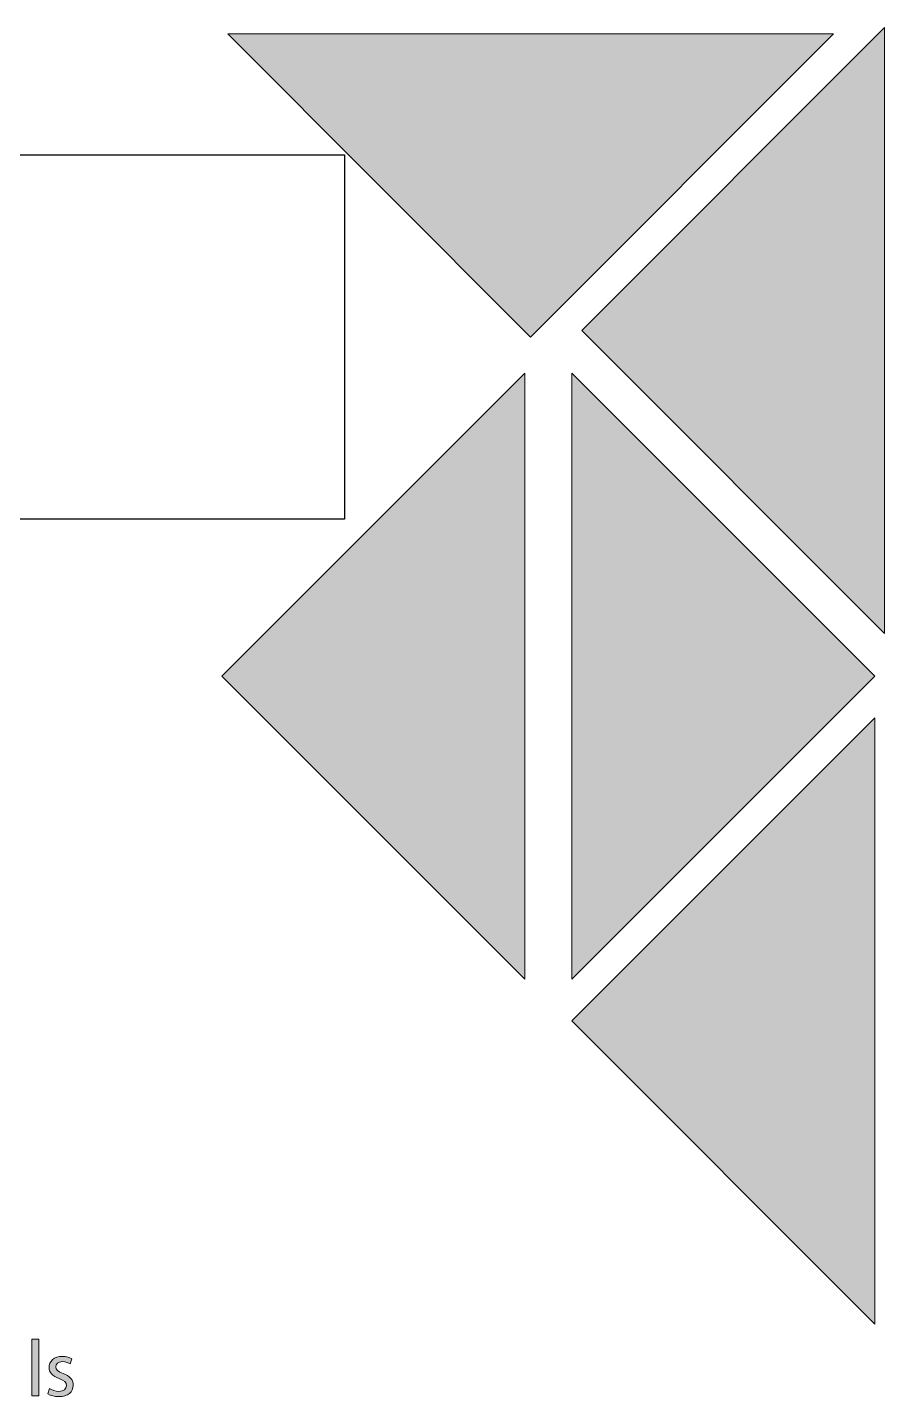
# Model space of a CAD drawing. Header units: inches. Extents: x 0.1 to 22.4, y -34.4 to -0.1.
# Drawn here: x 17.92 to 22.4, y -7.27 to -0.12 of the extents above; entities that cross this region are included whole.
import ezdxf

# ---------------------------------------------------------------- set-up
doc = ezdxf.new("R2010")
doc.units = ezdxf.units.IN
doc.header["$MEASUREMENT"] = 0
doc.layers.add('Layer 1', color=7, linetype='Continuous')
picture_1 = doc.add_image_def('image2.png', size_in_pixel=(722, 234))

# ---------------------------------------------------------------- blocks, each defined once
blk = doc.blocks.new('block 9')
at = {"layer": 'Layer 1', "true_color": 0x231f20}
h = blk.add_hatch(color=250, dxfattribs=at)
h.dxf.hatch_style = 2
h.paths.add_polyline_path([(17.9452, -6.9703), (17.9819, -6.9703), (17.9819, -7.2661), (17.9452, -7.2661)])
h = blk.add_hatch(color=250, dxfattribs=at)
h.dxf.hatch_style = 2
edge = h.paths.add_edge_path()
edge.add_spline(control_points=[(18.0385, -7.2286), (18.0494, -7.2357), (18.0685, -7.2432), (18.0869, -7.2432), (18.1135, -7.2432), (18.126, -7.2299), (18.126, -7.2132), (18.126, -7.1957), (18.1156, -7.1861), (18.0885, -7.1761), (18.0523, -7.1632), (18.0352, -7.1432), (18.0352, -7.1191), (18.0352, -7.0865), (18.0615, -7.0599), (18.1048, -7.0599), (18.1252, -7.0599), (18.1431, -7.0657), (18.1544, -7.0724), (18.1544, -7.0724), (18.1452, -7.0991), (18.1452, -7.0991), (18.1373, -7.094), (18.1227, -7.0874), (18.104, -7.0874), (18.0823, -7.0874), (18.0702, -7.0999), (18.0702, -7.1149), (18.0702, -7.1316), (18.0823, -7.1391), (18.1085, -7.149), (18.1435, -7.1624), (18.1615, -7.1799), (18.1615, -7.2099), (18.1615, -7.2453), (18.134, -7.2703), (18.086, -7.2703), (18.064, -7.2703), (18.0435, -7.2649), (18.0294, -7.2565), (18.0294, -7.2565), (18.0385, -7.2286), (18.0385, -7.2286)], knot_values=[0, 0, 0, 0, 1, 1, 1, 2, 2, 2, 3, 3, 3, 4, 4, 4, 5, 5, 5, 6, 6, 6, 7, 7, 7, 8, 8, 8, 9, 9, 9, 10, 10, 10, 11, 11, 11, 12, 12, 12, 13, 13, 13, 14, 14, 14, 14], degree=3, periodic=1)
at = {"layer": 'Layer 1', "lineweight": 0}
blk.add_lwpolyline([(17.9452, -6.9703), (17.9819, -6.9703), (17.9819, -7.2661), (17.9452, -7.2661), (17.9452, -6.9703)], dxfattribs=at)
blk.add_open_spline([(18.0385, -7.2286), (18.0494, -7.2357), (18.0685, -7.2432), (18.0869, -7.2432), (18.1135, -7.2432), (18.126, -7.2299), (18.126, -7.2132), (18.126, -7.1957), (18.1156, -7.1861), (18.0885, -7.1761), (18.0523, -7.1632), (18.0352, -7.1432), (18.0352, -7.1191), (18.0352, -7.0865), (18.0615, -7.0599), (18.1048, -7.0599), (18.1252, -7.0599), (18.1431, -7.0657), (18.1544, -7.0724), (18.1544, -7.0724), (18.1452, -7.0991), (18.1452, -7.0991), (18.1373, -7.094), (18.1227, -7.0874), (18.104, -7.0874), (18.0823, -7.0874), (18.0702, -7.0999), (18.0702, -7.1149), (18.0702, -7.1316), (18.0823, -7.1391), (18.1085, -7.149), (18.1435, -7.1624), (18.1615, -7.1799), (18.1615, -7.2099), (18.1615, -7.2453), (18.134, -7.2703), (18.086, -7.2703), (18.064, -7.2703), (18.0435, -7.2649), (18.0294, -7.2565), (18.0294, -7.2565), (18.0385, -7.2286), (18.0385, -7.2286)], degree=3, knots=[0, 0, 0, 0, 1, 1, 1, 2, 2, 2, 3, 3, 3, 4, 4, 4, 5, 5, 5, 6, 6, 6, 7, 7, 7, 8, 8, 8, 9, 9, 9, 10, 10, 10, 11, 11, 11, 12, 12, 12, 13, 13, 13, 14, 14, 14, 14], dxfattribs=at)

msp = doc.modelspace()

# ---------------------------------------------------------------- hatches: boundary and pattern name
at = {"layer": 'Layer 1', "true_color": 0xef4c22}
h = msp.add_hatch(color=20, dxfattribs=at)
h.dxf.hatch_style = 2
h.paths.add_polyline_path([(22.4009, -0.1183), (20.8181, -1.7012), (22.4009, -3.284)])
at = {"layer": 'Layer 1', "true_color": 0xffffff}
h = msp.add_hatch(color=7, dxfattribs=at)
h.dxf.hatch_style = 2
h.paths.add_polyline_path([(18.9686, -0.1528), (20.5514, -1.7356), (22.1343, -0.1528)])
at = {"layer": 'Layer 1', "true_color": 0xef4c22}
h = msp.add_hatch(color=20, dxfattribs=at)
h.dxf.hatch_style = 2
h.paths.add_polyline_path([(20.5213, -1.9248), (18.9385, -3.5076), (20.5213, -5.0904)])
at = {"layer": 'Layer 1', "true_color": 0xffffff}
h = msp.add_hatch(color=7, dxfattribs=at)
h.dxf.hatch_style = 2
h.paths.add_polyline_path([(20.7665, -5.0904), (22.3493, -3.5076), (20.7665, -1.9248)])
at = {"layer": 'Layer 1', "true_color": 0xef4c22}
h = msp.add_hatch(color=20, dxfattribs=at)
h.dxf.hatch_style = 2
h.paths.add_polyline_path([(22.3493, -3.7255), (20.7665, -5.3083), (22.3493, -6.8911)])

# ---------------------------------------------------------------- linework, layer by layer
at = {"layer": 'Layer 1', "lineweight": 0}
for points in [[(22.4009, -0.1183), (20.8181, -1.7012), (22.4009, -3.284), (22.4009, -0.1183)], [(18.9686, -0.1528), (20.5514, -1.7356), (22.1343, -0.1528), (18.9686, -0.1528)], [(20.5213, -1.9248), (18.9385, -3.5076), (20.5213, -5.0904), (20.5213, -1.9248)], [(20.7665, -5.0904), (22.3493, -3.5076), (20.7665, -1.9248), (20.7665, -5.0904)], [(22.3493, -3.7255), (20.7665, -5.3083), (22.3493, -6.8911), (22.3493, -3.7255)]]:
    msp.add_lwpolyline(points, dxfattribs=at)

# ---------------------------------------------------------------- block references
at = {"layer": 'Layer 1'}
msp.add_blockref('block 9', (0, 0), dxfattribs=at)

# ---------------------------------------------------------------- pictures from other files: only their frames are drawn
image = msp.add_image(picture_1, insert=(13.7042, -2.6875), size_in_units=(5.8741, 1.9038), dxfattribs=at)

doc.saveas('drawing.dxf')
